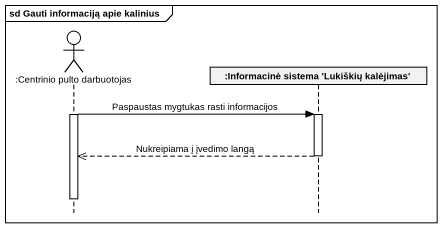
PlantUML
@startuml
mainframe sd Gauti informaciją apie kalinius
hide footbox
actor ":Centrinio pulto darbuotojas" as Centrinio_pulto_darbuotojas
participant ":Informacinė sistema 'Lukiškių kalėjimas'" as Informacinė_sistema

activate Centrinio_pulto_darbuotojas
Centrinio_pulto_darbuotojas -> Informacinė_sistema : Paspaustas mygtukas rasti informacijos
activate Informacinė_sistema
Informacinė_sistema -->> Centrinio_pulto_darbuotojas : Nukreipiama į įvedimo langą
deactivate Informacinė_sistema
deactivate Centrinio_pulto_darbuotojas
@enduml
